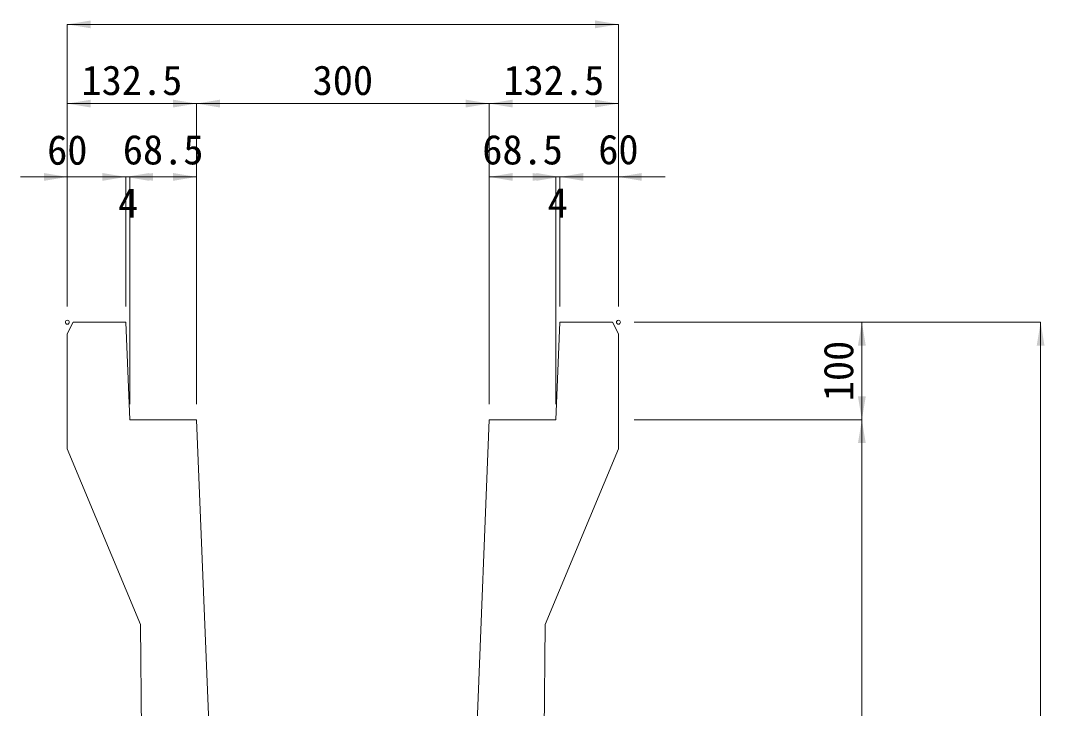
# Model space of a CAD drawing. Units: millimetres at full size; some dimension numbers follow another scale. Extents: x 190759 to 276146, y -52712 to -16236.
# Drawn here: x 254694 to 255743, y -21605 to -20899 of the extents above; entities that cross this region are included whole.
import ezdxf
from ezdxf.enums import TextEntityAlignment as Align

# ---------------------------------------------------------------- set-up
doc = ezdxf.new("R2010")
doc.units = ezdxf.units.MM
doc.header["$LTSCALE"] = 18
for name, color, linetype, lineweight in [('寸法線', 7, 'Continuous', 9), ('本体', 2, 'Continuous', 13), ('補助線', 8, 'Continuous', 13)]:
    doc.layers.add(name, color=color, linetype=linetype, lineweight=lineweight)
doc.styles.add('ＭＳ ゴシック', font='')
doc.styles.get('ＭＳ ゴシック').set_extended_font_data('MS Gothic')

# ---------------------------------------------------------------- blocks, each defined once
blk = doc.blocks.new('filled_arrow')
at = {"color": 0, "linetype": 'Continuous', "lineweight": -2}
blk.add_solid([(7.5, 1.25), (0, 0), (7.5, -1.25)], dxfattribs=at)

msp = doc.modelspace()

# ---------------------------------------------------------------- linework, layer by layer
at = {"layer": '寸法線'}
for p, q in [((254741.58, -20902.86), (255306.58, -20902.86)), ((254741.58, -21192.37), (254741.58, -20902.86)), ((255306.58, -21192.37), (255306.58, -20902.86)), ((254741.58, -20984.12), (254874.08, -20984.12)), ((254741.58, -21192.37), (254741.58, -20984.12)), ((254874.08, -20984.12), (255174.08, -20984.12)), ((254874.08, -21292.37), (254874.08, -20984.12)), ((254874.08, -21292.37), (254874.08, -20984.12)), ((255174.08, -21292.37), (255174.08, -20984.12)), ((255174.08, -20984.12), (255306.58, -20984.12)), ((255174.08, -21292.37), (255174.08, -20984.12)), ((255306.58, -21192.37), (255306.58, -20984.12)), ((254693.58, -21059.34), (254849.58, -21059.34)), ((254741.58, -21192.37), (254741.58, -21059.34)), ((254753.58, -21059.34), (254853.58, -21059.34)), ((254801.58, -21192.37), (254801.58, -21059.34)), ((254801.58, -21192.37), (254801.58, -21059.34)), ((254805.58, -21292.37), (254805.58, -21059.34)), ((254805.58, -21059.34), (254874.08, -21059.34)), ((254805.58, -21292.37), (254805.58, -21059.34)), ((254874.08, -21292.37), (254874.08, -21059.34)), ((255174.08, -21059.34), (255242.58, -21059.34)), ((255174.08, -21292.37), (255174.08, -21059.34)), ((255194.58, -21059.34), (255294.58, -21059.34)), ((255198.58, -21059.34), (255354.58, -21059.34)), ((255242.58, -21292.37), (255242.58, -21059.34)), ((255242.58, -21292.37), (255242.58, -21059.34)), ((255246.58, -21192.37), (255246.58, -21059.34)), ((255246.58, -21192.37), (255246.58, -21059.34)), ((255306.58, -21192.37), (255306.58, -21059.34)), ((255322.58, -21208.37), (255556.16, -21208.37)), ((255322.58, -21208.37), (255739.42, -21208.37)), ((255556.16, -21308.37), (255556.16, -21208.37)), ((255739.42, -22088.37), (255739.42, -21208.37)), ((255322.58, -21308.37), (255556.16, -21308.37)), ((255322.58, -21308.37), (255556.16, -21308.37)), ((255556.16, -22008.36), (255556.16, -21308.37))]:
    msp.add_line(p, q, dxfattribs=at)
at = {"layer": '本体'}
for p, q in [((254741.58, -21220.36), (254747.58, -21208.37)), ((254747.58, -21208.37), (254801.58, -21208.37)), ((254801.58, -21208.37), (254805.58, -21308.36)), ((255246.58, -21208.37), (255242.58, -21308.36)), ((255300.58, -21208.37), (255246.58, -21208.37)), ((255306.58, -21220.36), (255300.58, -21208.37)), ((254741.58, -21220.36), (254741.58, -21338.36)), ((255306.58, -21220.36), (255306.58, -21338.36)), ((254805.58, -21308.36), (254874.08, -21308.36)), ((254900.16, -21960.36), (254874.08, -21308.36)), ((255148, -21960.36), (255174.08, -21308.36)), ((255242.58, -21308.36), (255174.08, -21308.36)), ((254741.58, -21338.36), (254816.58, -21518.36)), ((255306.58, -21338.36), (255231.58, -21518.36)), ((254822.7, -22062.98), (254816.58, -21518.36)), ((255225.47, -22062.98), (255231.58, -21518.36))]:
    msp.add_line(p, q, dxfattribs=at)
at = {"layer": '補助線'}
for centre in [(254741.58, -21208.37), (255306.58, -21208.37)]:
    msp.add_circle(centre, 2, dxfattribs=at)

# ---------------------------------------------------------------- block references
at = {"layer": '寸法線', "xscale": 3.2, "yscale": 3.2}
for p in [(254741.58, -20902.86), (254741.58, -20984.12), (254874.08, -20984.12), (255174.08, -20984.12), (254801.58, -21059.34), (254805.58, -21059.34), (254805.58, -21059.34), (255174.08, -21059.34), (255246.58, -21059.34), (255306.58, -21059.34)]:
    msp.add_blockref('filled_arrow', p, dxfattribs=at)
for p, rotation in [((255306.58, -20902.86), 180), ((254874.08, -20984.12), 180), ((255174.08, -20984.12), 180), ((255306.58, -20984.12), 180), ((254741.58, -21059.34), 180), ((254801.58, -21059.34), 180), ((254874.08, -21059.34), 180), ((255242.58, -21059.34), 180), ((255242.58, -21059.34), 180), ((255246.58, -21059.34), 180), ((255556.16, -21208.37), 270), ((255739.42, -21208.37), 270), ((255556.16, -21308.37), 90), ((255556.16, -21308.37), 270)]:
    msp.add_blockref('filled_arrow', p, dxfattribs=dict(at, rotation=rotation))

# ---------------------------------------------------------------- texts
at = {"layer": '寸法線', "style": 'ＭＳ ゴシック'}
for s, p in [('132.5', (254807.83, -20960.12)), ('300', (255024.08, -20960.12)), ('132.5', (255240.33, -20960.12)), ('60', (254741.58, -21031.61)), ('68.5', (254839.83, -21031.34)), ('68.5', (255208.33, -21031.34)), ('60', (255306.58, -21031.12)), ('4', (254803.92, -21086.1)), ('4', (255244.33, -21085.86))]:
    msp.add_text(s, height=30.38, dxfattribs=at).set_placement(p, align=Align.MIDDLE_CENTER)
msp.add_text('100', height=30.38, rotation=90, dxfattribs=at).set_placement((255532.16, -21258.37), align=Align.MIDDLE_CENTER)

doc.saveas('drawing.dxf')
